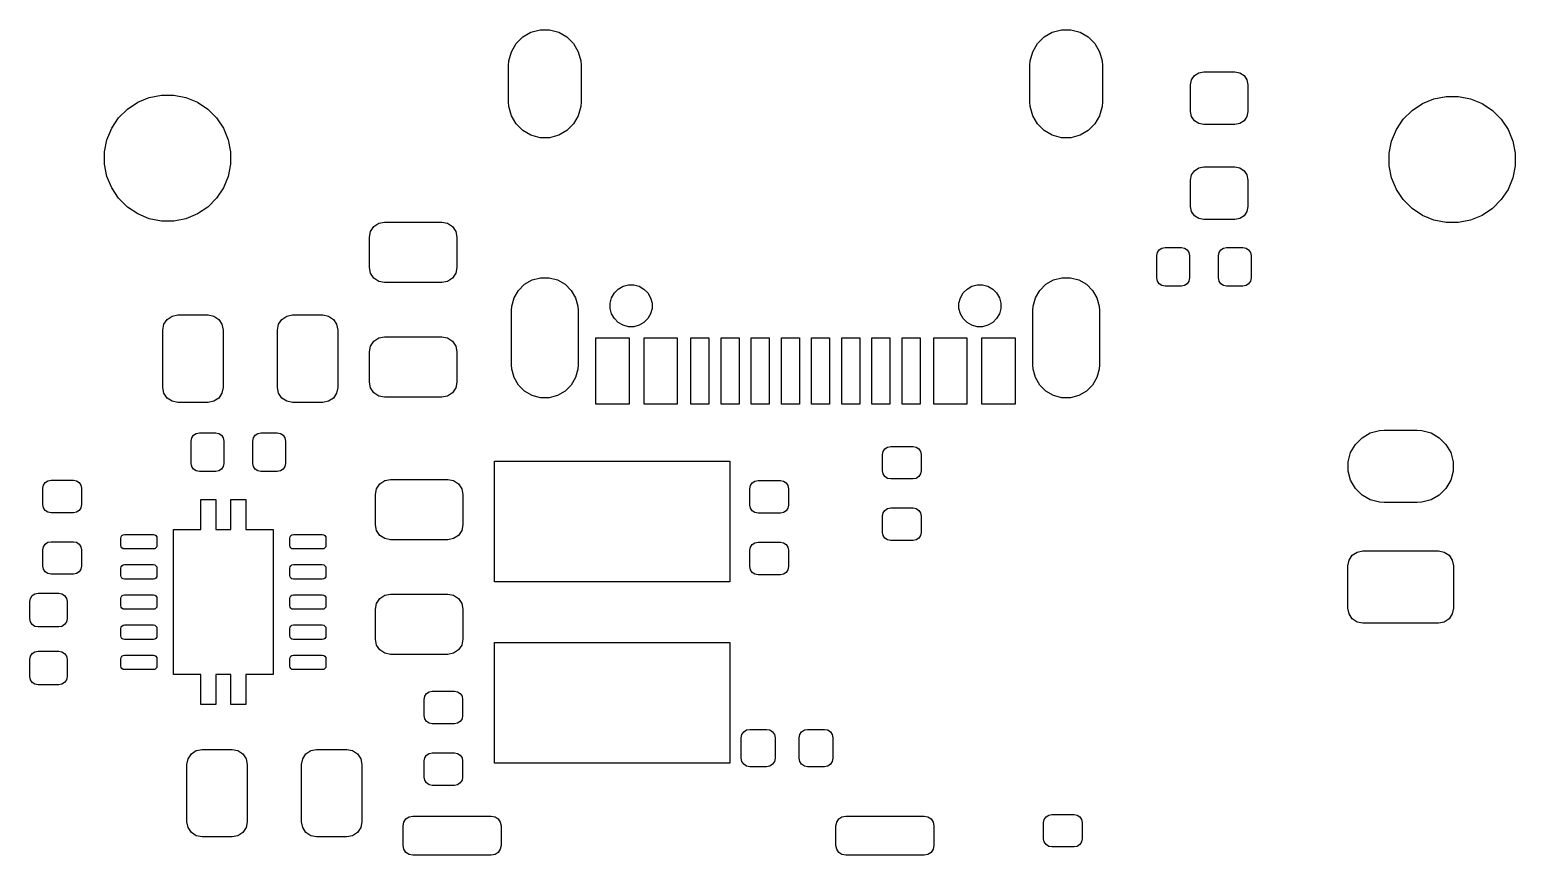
# Model space of a CAD drawing. Header units: inches. Extents: x 5.12 to 6.12, y -4.12 to -1.79.
# Drawn here: x 5.124 to 6.093, y -2.324 to -1.785 of the extents above; entities that cross this region are included whole.
import ezdxf

# ---------------------------------------------------------------- set-up
doc = ezdxf.new("R2010")
doc.units = ezdxf.units.IN
doc.header["$MEASUREMENT"] = 0
doc.layers.add('F.Mask', color=201, linetype='CONTINUOUS', true_color=0xd864ff)

msp = doc.modelspace()

# ---------------------------------------------------------------- linework, layer by layer
at = {"layer": 'F.Mask', "linetype": 'CONTINUOUS'}
for p, q in [((5.44118, -1.79438), (5.44554, -1.79002)), ((5.44554, -1.79002), (5.45088, -1.78694)), ((5.45088, -1.78694), (5.45684, -1.78534)), ((5.45684, -1.78534), (5.463, -1.78534)), ((5.463, -1.78534), (5.46896, -1.78694)), ((5.46896, -1.78694), (5.4743, -1.79002)), ((5.4743, -1.79002), (5.47866, -1.79438)), ((5.78134, -1.79438), (5.7857, -1.79002)), ((5.7857, -1.79002), (5.79104, -1.78694)), ((5.79104, -1.78694), (5.797, -1.78534)), ((5.797, -1.78534), (5.80316, -1.78534)), ((5.80316, -1.78534), (5.80912, -1.78694)), ((5.80912, -1.78694), (5.81446, -1.79002)), ((5.81446, -1.79002), (5.81882, -1.79438)), ((5.4365, -1.80568), (5.4381, -1.79972)), ((5.4381, -1.79972), (5.44118, -1.79438)), ((5.47866, -1.79438), (5.48175, -1.79972)), ((5.48175, -1.79972), (5.48334, -1.80568)), ((5.77666, -1.80568), (5.77825, -1.79972)), ((5.77825, -1.79972), (5.78134, -1.79438)), ((5.81882, -1.79438), (5.8219, -1.79972)), ((5.8219, -1.79972), (5.8235, -1.80568)), ((5.4363, -1.80876), (5.4365, -1.80568)), ((5.4363, -1.83238), (5.4363, -1.80876)), ((5.48334, -1.80568), (5.48354, -1.80876)), ((5.48354, -1.80876), (5.48354, -1.83238)), ((5.77646, -1.80876), (5.77666, -1.80568)), ((5.77646, -1.83238), (5.77646, -1.80876)), ((5.8235, -1.80568), (5.8237, -1.80876)), ((5.8237, -1.80876), (5.8237, -1.83238)), ((5.8813, -1.82139), (5.88195, -1.81809)), ((5.8813, -1.83861), (5.8813, -1.82139)), ((5.88195, -1.81809), (5.88382, -1.8153)), ((5.88382, -1.8153), (5.88662, -1.81343)), ((5.88662, -1.81343), (5.88991, -1.81278)), ((5.88991, -1.81278), (5.91009, -1.81278)), ((5.91009, -1.81278), (5.91338, -1.81343)), ((5.91338, -1.81343), (5.91618, -1.8153)), ((5.91618, -1.8153), (5.91805, -1.81809)), ((5.91805, -1.81809), (5.9187, -1.82139)), ((5.9187, -1.82139), (5.9187, -1.83861)), ((5.19426, -1.83265), (5.20175, -1.82955)), ((5.20175, -1.82955), (5.2097, -1.82797)), ((5.2097, -1.82797), (5.2178, -1.82797)), ((5.2178, -1.82797), (5.22575, -1.82955)), ((5.22575, -1.82955), (5.23324, -1.83265)), ((6.03251, -1.83354), (6.04, -1.83044)), ((6.04, -1.83044), (6.04795, -1.82886)), ((6.04795, -1.82886), (6.05605, -1.82886)), ((6.05605, -1.82886), (6.064, -1.83044)), ((6.064, -1.83044), (6.07149, -1.83354)), ((5.1818, -1.84288), (5.18753, -1.83715)), ((5.18753, -1.83715), (5.19426, -1.83265)), ((5.23324, -1.83265), (5.23998, -1.83715)), ((5.23998, -1.83715), (5.24571, -1.84288)), ((5.4365, -1.83547), (5.4363, -1.83238)), ((5.4381, -1.84142), (5.4365, -1.83547)), ((5.44118, -1.84676), (5.4381, -1.84142)), ((5.48175, -1.84142), (5.47866, -1.84676)), ((5.48334, -1.83547), (5.48175, -1.84142)), ((5.48354, -1.83238), (5.48334, -1.83547)), ((5.77666, -1.83547), (5.77646, -1.83238)), ((5.77825, -1.84142), (5.77666, -1.83547)), ((5.78134, -1.84676), (5.77825, -1.84142)), ((5.8219, -1.84142), (5.81882, -1.84676)), ((5.8235, -1.83547), (5.8219, -1.84142)), ((5.8237, -1.83238), (5.8235, -1.83547)), ((5.88195, -1.84191), (5.8813, -1.83861)), ((5.9187, -1.83861), (5.91805, -1.84191)), ((6.02004, -1.84378), (6.02578, -1.83804)), ((6.02578, -1.83804), (6.03251, -1.83354)), ((6.07149, -1.83354), (6.07822, -1.83804)), ((6.07822, -1.83804), (6.08396, -1.84378)), ((5.17419, -1.85711), (5.17729, -1.84962)), ((5.17729, -1.84962), (5.1818, -1.84288)), ((5.24571, -1.84288), (5.25021, -1.84962)), ((5.25021, -1.84962), (5.25331, -1.85711)), ((5.44554, -1.85112), (5.44118, -1.84676)), ((5.45088, -1.85421), (5.44554, -1.85112)), ((5.4743, -1.85112), (5.46896, -1.85421)), ((5.47866, -1.84676), (5.4743, -1.85112)), ((5.7857, -1.85112), (5.78134, -1.84676)), ((5.79104, -1.85421), (5.7857, -1.85112)), ((5.81446, -1.85112), (5.80912, -1.85421)), ((5.81882, -1.84676), (5.81446, -1.85112)), ((5.88382, -1.8447), (5.88195, -1.84191)), ((5.88662, -1.84657), (5.88382, -1.8447)), ((5.88991, -1.84722), (5.88662, -1.84657)), ((5.91009, -1.84722), (5.88991, -1.84722)), ((5.91338, -1.84657), (5.91009, -1.84722)), ((5.91618, -1.8447), (5.91338, -1.84657)), ((5.91805, -1.84191), (5.91618, -1.8447)), ((6.01244, -1.858), (6.01554, -1.85051)), ((6.01554, -1.85051), (6.02004, -1.84378)), ((6.08396, -1.84378), (6.08846, -1.85051)), ((6.08846, -1.85051), (6.09156, -1.858)), ((5.17261, -1.86505), (5.17419, -1.85711)), ((5.25331, -1.85711), (5.25489, -1.86505)), ((5.45684, -1.8558), (5.45088, -1.85421)), ((5.463, -1.8558), (5.45684, -1.8558)), ((5.46896, -1.85421), (5.463, -1.8558)), ((5.797, -1.8558), (5.79104, -1.85421)), ((5.80316, -1.8558), (5.797, -1.8558)), ((5.80912, -1.85421), (5.80316, -1.8558)), ((6.01086, -1.86595), (6.01244, -1.858)), ((6.09156, -1.858), (6.09314, -1.86595)), ((5.17261, -1.87316), (5.17261, -1.86505)), ((5.25489, -1.86505), (5.25489, -1.87316)), ((6.01086, -1.87405), (6.01086, -1.86595)), ((6.09314, -1.86595), (6.09314, -1.87405)), ((5.17419, -1.88111), (5.17261, -1.87316)), ((5.25489, -1.87316), (5.25331, -1.88111)), ((5.8813, -1.8834), (5.88195, -1.8801)), ((5.88195, -1.8801), (5.88382, -1.87731)), ((5.88382, -1.87731), (5.88662, -1.87544)), ((5.88662, -1.87544), (5.88991, -1.87478)), ((5.88991, -1.87478), (5.91009, -1.87478)), ((5.91009, -1.87478), (5.91338, -1.87544)), ((5.91338, -1.87544), (5.91618, -1.87731)), ((5.91618, -1.87731), (5.91805, -1.8801)), ((5.91805, -1.8801), (5.9187, -1.8834)), ((6.01244, -1.882), (6.01086, -1.87405)), ((6.09314, -1.87405), (6.09156, -1.882)), ((5.17729, -1.88859), (5.17419, -1.88111)), ((5.1818, -1.89533), (5.17729, -1.88859)), ((5.25021, -1.88859), (5.24571, -1.89533)), ((5.25331, -1.88111), (5.25021, -1.88859)), ((5.8813, -1.90062), (5.8813, -1.8834)), ((5.9187, -1.8834), (5.9187, -1.90062)), ((6.01554, -1.88949), (6.01244, -1.882)), ((6.02004, -1.89622), (6.01554, -1.88949)), ((6.08846, -1.88949), (6.08396, -1.89622)), ((6.09156, -1.882), (6.08846, -1.88949)), ((5.18753, -1.90106), (5.1818, -1.89533)), ((5.24571, -1.89533), (5.23998, -1.90106)), ((6.02578, -1.90196), (6.02004, -1.89622)), ((6.08396, -1.89622), (6.07822, -1.90196)), ((5.19426, -1.90556), (5.18753, -1.90106)), ((5.20175, -1.90866), (5.19426, -1.90556)), ((5.2097, -1.91024), (5.20175, -1.90866)), ((5.22575, -1.90866), (5.2178, -1.91024)), ((5.23324, -1.90556), (5.22575, -1.90866)), ((5.23998, -1.90106), (5.23324, -1.90556)), ((5.88195, -1.90392), (5.8813, -1.90062)), ((5.88382, -1.90671), (5.88195, -1.90392)), ((5.88662, -1.90858), (5.88382, -1.90671)), ((5.88991, -1.90923), (5.88662, -1.90858)), ((5.91009, -1.90923), (5.88991, -1.90923)), ((5.91338, -1.90858), (5.91009, -1.90923)), ((5.91618, -1.90671), (5.91338, -1.90858)), ((5.91805, -1.90392), (5.91618, -1.90671)), ((5.9187, -1.90062), (5.91805, -1.90392)), ((6.03251, -1.90646), (6.02578, -1.90196)), ((6.04, -1.90956), (6.03251, -1.90646)), ((6.04795, -1.91114), (6.04, -1.90956)), ((6.064, -1.90956), (6.05605, -1.91114)), ((6.07149, -1.90646), (6.064, -1.90956)), ((6.07822, -1.90196), (6.07149, -1.90646)), ((5.2178, -1.91024), (5.2097, -1.91024)), ((5.34546, -1.92076), (5.34621, -1.91699)), ((5.34621, -1.91699), (5.34834, -1.9138)), ((5.34834, -1.9138), (5.35153, -1.91166)), ((5.35153, -1.91166), (5.3553, -1.91091)), ((5.3553, -1.91091), (5.3927, -1.91091)), ((5.3927, -1.91091), (5.39647, -1.91166)), ((5.39647, -1.91166), (5.39966, -1.9138)), ((5.39966, -1.9138), (5.40179, -1.91699)), ((5.40179, -1.91699), (5.40254, -1.92076)), ((6.05605, -1.91114), (6.04795, -1.91114)), ((5.34546, -1.94044), (5.34546, -1.92076)), ((5.40254, -1.92076), (5.40254, -1.94044)), ((5.8597, -1.93068), (5.86085, -1.92896)), ((5.86085, -1.92896), (5.86257, -1.92781)), ((5.86257, -1.92781), (5.86461, -1.9274)), ((5.86461, -1.9274), (5.87524, -1.9274)), ((5.87524, -1.9274), (5.87727, -1.92781)), ((5.87727, -1.92781), (5.87899, -1.92896)), ((5.87899, -1.92896), (5.88015, -1.93068)), ((5.89985, -1.93068), (5.90101, -1.92896)), ((5.90101, -1.92896), (5.90273, -1.92781)), ((5.90273, -1.92781), (5.90476, -1.9274)), ((5.90476, -1.9274), (5.91539, -1.9274)), ((5.91539, -1.9274), (5.91743, -1.92781)), ((5.91743, -1.92781), (5.91915, -1.92896)), ((5.91915, -1.92896), (5.9203, -1.93068)), ((5.85929, -1.93272), (5.8597, -1.93068)), ((5.85929, -1.94728), (5.85929, -1.93272)), ((5.88015, -1.93068), (5.88055, -1.93272)), ((5.88055, -1.93272), (5.88055, -1.94728)), ((5.89945, -1.93272), (5.89985, -1.93068)), ((5.89945, -1.94728), (5.89945, -1.93272)), ((5.9203, -1.93068), (5.92071, -1.93272)), ((5.92071, -1.93272), (5.92071, -1.94728)), ((5.34621, -1.94421), (5.34546, -1.94044)), ((5.34834, -1.9474), (5.34621, -1.94421)), ((5.35153, -1.94953), (5.34834, -1.9474)), ((5.39966, -1.9474), (5.39647, -1.94953)), ((5.40179, -1.94421), (5.39966, -1.9474)), ((5.40254, -1.94044), (5.40179, -1.94421)), ((5.45163, -1.9486), (5.45709, -1.94713)), ((5.45709, -1.94713), (5.46275, -1.94713)), ((5.46275, -1.94713), (5.46821, -1.9486)), ((5.79179, -1.9486), (5.79725, -1.94713)), ((5.79725, -1.94713), (5.80291, -1.94713)), ((5.80291, -1.94713), (5.80837, -1.9486)), ((5.8597, -1.94932), (5.85929, -1.94728)), ((5.88055, -1.94728), (5.88015, -1.94932)), ((5.89985, -1.94932), (5.89945, -1.94728)), ((5.92071, -1.94728), (5.9203, -1.94932)), ((5.3553, -1.95028), (5.35153, -1.94953)), ((5.3927, -1.95028), (5.3553, -1.95028)), ((5.39647, -1.94953), (5.3927, -1.95028)), ((5.43992, -1.96032), (5.44274, -1.95542)), ((5.44274, -1.95542), (5.44674, -1.95142)), ((5.44674, -1.95142), (5.45163, -1.9486)), ((5.46821, -1.9486), (5.4731, -1.95142)), ((5.4731, -1.95142), (5.4771, -1.95542)), ((5.4771, -1.95542), (5.47993, -1.96032)), ((5.50349, -1.96018), (5.50529, -1.95706)), ((5.50529, -1.95706), (5.50783, -1.95452)), ((5.50783, -1.95452), (5.51095, -1.95272)), ((5.51095, -1.95272), (5.51442, -1.95179)), ((5.51442, -1.95179), (5.51802, -1.95179)), ((5.51802, -1.95179), (5.52149, -1.95272)), ((5.52149, -1.95272), (5.52461, -1.95452)), ((5.52461, -1.95452), (5.52715, -1.95706)), ((5.52715, -1.95706), (5.52895, -1.96018)), ((5.73105, -1.96018), (5.73285, -1.95706)), ((5.73285, -1.95706), (5.73539, -1.95452)), ((5.73539, -1.95452), (5.73851, -1.95272)), ((5.73851, -1.95272), (5.74198, -1.95179)), ((5.74198, -1.95179), (5.74558, -1.95179)), ((5.74558, -1.95179), (5.74905, -1.95272)), ((5.74905, -1.95272), (5.75217, -1.95452)), ((5.75217, -1.95452), (5.75471, -1.95706)), ((5.75471, -1.95706), (5.75651, -1.96018)), ((5.78007, -1.96032), (5.7829, -1.95542)), ((5.7829, -1.95542), (5.7869, -1.95142)), ((5.7869, -1.95142), (5.79179, -1.9486)), ((5.80837, -1.9486), (5.81326, -1.95142)), ((5.81326, -1.95142), (5.81726, -1.95542)), ((5.81726, -1.95542), (5.82008, -1.96032)), ((5.86085, -1.95104), (5.8597, -1.94932)), ((5.86257, -1.95219), (5.86085, -1.95104)), ((5.86461, -1.9526), (5.86257, -1.95219)), ((5.87524, -1.9526), (5.86461, -1.9526)), ((5.87727, -1.95219), (5.87524, -1.9526)), ((5.87899, -1.95104), (5.87727, -1.95219)), ((5.88015, -1.94932), (5.87899, -1.95104)), ((5.90101, -1.95104), (5.89985, -1.94932)), ((5.90273, -1.95219), (5.90101, -1.95104)), ((5.90476, -1.9526), (5.90273, -1.95219)), ((5.91539, -1.9526), (5.90476, -1.9526)), ((5.91743, -1.95219), (5.91539, -1.9526)), ((5.91915, -1.95104), (5.91743, -1.95219)), ((5.9203, -1.94932), (5.91915, -1.95104)), ((5.43827, -1.9686), (5.43845, -1.96578)), ((5.43845, -1.96578), (5.43992, -1.96032)), ((5.47993, -1.96032), (5.48139, -1.96578)), ((5.48139, -1.96578), (5.48157, -1.9686)), ((5.50256, -1.96365), (5.50349, -1.96018)), ((5.50256, -1.96725), (5.50256, -1.96365)), ((5.50349, -1.97073), (5.50256, -1.96725)), ((5.52895, -1.96018), (5.52988, -1.96365)), ((5.52988, -1.96725), (5.52895, -1.97073)), ((5.52988, -1.96365), (5.52988, -1.96725)), ((5.73012, -1.96365), (5.73105, -1.96018)), ((5.73012, -1.96725), (5.73012, -1.96365)), ((5.73105, -1.97073), (5.73012, -1.96725)), ((5.75651, -1.96018), (5.75744, -1.96365)), ((5.75744, -1.96725), (5.75651, -1.97073)), ((5.75744, -1.96365), (5.75744, -1.96725)), ((5.77843, -1.9686), (5.77861, -1.96578)), ((5.77861, -1.96578), (5.78007, -1.96032)), ((5.82008, -1.96032), (5.82155, -1.96578)), ((5.82155, -1.96578), (5.82173, -1.9686)), ((5.21138, -1.97753), (5.21351, -1.97434)), ((5.21351, -1.97434), (5.21671, -1.97221)), ((5.21671, -1.97221), (5.22047, -1.97146)), ((5.22047, -1.97146), (5.24016, -1.97146)), ((5.24016, -1.97146), (5.24392, -1.97221)), ((5.24392, -1.97221), (5.24712, -1.97434)), ((5.24712, -1.97434), (5.24925, -1.97753)), ((5.28618, -1.97753), (5.28832, -1.97434)), ((5.28832, -1.97434), (5.29151, -1.97221)), ((5.29151, -1.97221), (5.29528, -1.97146)), ((5.29528, -1.97146), (5.31496, -1.97146)), ((5.31496, -1.97146), (5.31873, -1.97221)), ((5.31873, -1.97221), (5.32192, -1.97434)), ((5.32192, -1.97434), (5.32405, -1.97753)), ((5.43827, -2.00404), (5.43827, -1.9686)), ((5.48157, -1.9686), (5.48157, -2.00404)), ((5.50529, -1.97384), (5.50349, -1.97073)), ((5.50783, -1.97638), (5.50529, -1.97384)), ((5.51095, -1.97818), (5.50783, -1.97638)), ((5.52461, -1.97638), (5.52149, -1.97818)), ((5.52715, -1.97384), (5.52461, -1.97638)), ((5.52895, -1.97073), (5.52715, -1.97384)), ((5.73285, -1.97384), (5.73105, -1.97073)), ((5.73539, -1.97638), (5.73285, -1.97384)), ((5.73851, -1.97818), (5.73539, -1.97638)), ((5.75217, -1.97638), (5.74905, -1.97818)), ((5.75471, -1.97384), (5.75217, -1.97638)), ((5.75651, -1.97073), (5.75471, -1.97384)), ((5.77843, -2.00404), (5.77843, -1.9686)), ((5.82173, -1.9686), (5.82173, -2.00404)), ((5.21063, -1.9813), (5.21138, -1.97753)), ((5.21063, -2.0187), (5.21063, -1.9813)), ((5.24925, -1.97753), (5.25, -1.9813)), ((5.25, -1.9813), (5.25, -2.0187)), ((5.28543, -1.9813), (5.28618, -1.97753)), ((5.28543, -2.0187), (5.28543, -1.9813)), ((5.32405, -1.97753), (5.3248, -1.9813)), ((5.3248, -1.9813), (5.3248, -2.0187)), ((5.34834, -1.9886), (5.35153, -1.98647)), ((5.35153, -1.98647), (5.3553, -1.98572)), ((5.3553, -1.98572), (5.3927, -1.98572)), ((5.3927, -1.98572), (5.39647, -1.98647)), ((5.39647, -1.98647), (5.39966, -1.9886)), ((5.49319, -2.02963), (5.49319, -1.98632)), ((5.49319, -1.98632), (5.51484, -1.98632)), ((5.51442, -1.97911), (5.51095, -1.97818)), ((5.51802, -1.97911), (5.51442, -1.97911)), ((5.51484, -1.98632), (5.51484, -2.02963)), ((5.52149, -1.97818), (5.51802, -1.97911)), ((5.52469, -2.02963), (5.52469, -1.98632)), ((5.52469, -1.98632), (5.54634, -1.98632)), ((5.54634, -1.98632), (5.54634, -2.02963)), ((5.5552, -2.02963), (5.5552, -1.98632)), ((5.5552, -1.98632), (5.56701, -1.98632)), ((5.56701, -1.98632), (5.56701, -2.02963)), ((5.57488, -2.02963), (5.57488, -1.98632)), ((5.57488, -1.98632), (5.58669, -1.98632)), ((5.58669, -1.98632), (5.58669, -2.02963)), ((5.59457, -2.02963), (5.59457, -1.98632)), ((5.59457, -1.98632), (5.60638, -1.98632)), ((5.60638, -1.98632), (5.60638, -2.02963)), ((5.61425, -2.02963), (5.61425, -1.98632)), ((5.61425, -1.98632), (5.62606, -1.98632)), ((5.62606, -1.98632), (5.62606, -2.02963)), ((5.63394, -2.02963), (5.63394, -1.98632)), ((5.63394, -1.98632), (5.64575, -1.98632)), ((5.64575, -1.98632), (5.64575, -2.02963)), ((5.65362, -2.02963), (5.65362, -1.98632)), ((5.65362, -1.98632), (5.66543, -1.98632)), ((5.66543, -1.98632), (5.66543, -2.02963)), ((5.67331, -2.02963), (5.67331, -1.98632)), ((5.67331, -1.98632), (5.68512, -1.98632)), ((5.68512, -1.98632), (5.68512, -2.02963)), ((5.69299, -2.02963), (5.69299, -1.98632)), ((5.69299, -1.98632), (5.7048, -1.98632)), ((5.7048, -1.98632), (5.7048, -2.02963)), ((5.71366, -2.02963), (5.71366, -1.98632)), ((5.71366, -1.98632), (5.73531, -1.98632)), ((5.73531, -1.98632), (5.73531, -2.02963)), ((5.74198, -1.97911), (5.73851, -1.97818)), ((5.74558, -1.97911), (5.74198, -1.97911)), ((5.74516, -2.02963), (5.74516, -1.98632)), ((5.74516, -1.98632), (5.76681, -1.98632)), ((5.74905, -1.97818), (5.74558, -1.97911)), ((5.76681, -1.98632), (5.76681, -2.02963)), ((5.34546, -1.99556), (5.34621, -1.99179)), ((5.34546, -2.01524), (5.34546, -1.99556)), ((5.34621, -1.99179), (5.34834, -1.9886)), ((5.39966, -1.9886), (5.40179, -1.99179)), ((5.40179, -1.99179), (5.40254, -1.99556)), ((5.40254, -1.99556), (5.40254, -2.01524)), ((5.43845, -2.00686), (5.43827, -2.00404)), ((5.48157, -2.00404), (5.48139, -2.00686)), ((5.77861, -2.00686), (5.77843, -2.00404)), ((5.82173, -2.00404), (5.82155, -2.00686)), ((5.34621, -2.01901), (5.34546, -2.01524)), ((5.40254, -2.01524), (5.40179, -2.01901)), ((5.43992, -2.01232), (5.43845, -2.00686)), ((5.44274, -2.01722), (5.43992, -2.01232)), ((5.47993, -2.01232), (5.4771, -2.01722)), ((5.48139, -2.00686), (5.47993, -2.01232)), ((5.78007, -2.01232), (5.77861, -2.00686)), ((5.7829, -2.01722), (5.78007, -2.01232)), ((5.82008, -2.01232), (5.81726, -2.01722)), ((5.82155, -2.00686), (5.82008, -2.01232)), ((5.21138, -2.02247), (5.21063, -2.0187)), ((5.21351, -2.02566), (5.21138, -2.02247)), ((5.21671, -2.02779), (5.21351, -2.02566)), ((5.24712, -2.02566), (5.24392, -2.02779)), ((5.24925, -2.02247), (5.24712, -2.02566)), ((5.25, -2.0187), (5.24925, -2.02247)), ((5.28618, -2.02247), (5.28543, -2.0187)), ((5.28832, -2.02566), (5.28618, -2.02247)), ((5.29151, -2.02779), (5.28832, -2.02566)), ((5.32192, -2.02566), (5.31873, -2.02779)), ((5.32405, -2.02247), (5.32192, -2.02566)), ((5.3248, -2.0187), (5.32405, -2.02247)), ((5.34834, -2.0222), (5.34621, -2.01901)), ((5.35153, -2.02434), (5.34834, -2.0222)), ((5.3553, -2.02509), (5.35153, -2.02434)), ((5.3927, -2.02509), (5.3553, -2.02509)), ((5.39647, -2.02434), (5.3927, -2.02509)), ((5.39966, -2.0222), (5.39647, -2.02434)), ((5.40179, -2.01901), (5.39966, -2.0222)), ((5.44674, -2.02121), (5.44274, -2.01722)), ((5.45163, -2.02404), (5.44674, -2.02121)), ((5.45709, -2.0255), (5.45163, -2.02404)), ((5.46275, -2.0255), (5.45709, -2.0255)), ((5.46821, -2.02404), (5.46275, -2.0255)), ((5.4731, -2.02121), (5.46821, -2.02404)), ((5.4771, -2.01722), (5.4731, -2.02121)), ((5.7869, -2.02121), (5.7829, -2.01722)), ((5.79179, -2.02404), (5.7869, -2.02121)), ((5.79725, -2.0255), (5.79179, -2.02404)), ((5.80291, -2.0255), (5.79725, -2.0255)), ((5.80837, -2.02404), (5.80291, -2.0255)), ((5.81326, -2.02121), (5.80837, -2.02404)), ((5.81726, -2.01722), (5.81326, -2.02121)), ((5.22047, -2.02854), (5.21671, -2.02779)), ((5.24016, -2.02854), (5.22047, -2.02854)), ((5.24392, -2.02779), (5.24016, -2.02854)), ((5.29528, -2.02854), (5.29151, -2.02779)), ((5.31496, -2.02854), (5.29528, -2.02854)), ((5.31873, -2.02779), (5.31496, -2.02854)), ((5.51484, -2.02963), (5.49319, -2.02963)), ((5.54634, -2.02963), (5.52469, -2.02963)), ((5.56701, -2.02963), (5.5552, -2.02963)), ((5.58669, -2.02963), (5.57488, -2.02963)), ((5.60638, -2.02963), (5.59457, -2.02963)), ((5.62606, -2.02963), (5.61425, -2.02963)), ((5.64575, -2.02963), (5.63394, -2.02963)), ((5.66543, -2.02963), (5.65362, -2.02963)), ((5.68512, -2.02963), (5.67331, -2.02963)), ((5.7048, -2.02963), (5.69299, -2.02963)), ((5.73531, -2.02963), (5.71366, -2.02963)), ((5.76681, -2.02963), (5.74516, -2.02963)), ((5.22921, -2.05372), (5.22962, -2.05168)), ((5.22921, -2.06828), (5.22921, -2.05372)), ((5.22962, -2.05168), (5.23077, -2.04996)), ((5.23077, -2.04996), (5.23249, -2.04881)), ((5.23249, -2.04881), (5.23453, -2.0484)), ((5.23453, -2.0484), (5.24516, -2.0484)), ((5.24516, -2.0484), (5.24719, -2.04881)), ((5.24719, -2.04881), (5.24892, -2.04996)), ((5.24892, -2.04996), (5.25007, -2.05168)), ((5.25007, -2.05168), (5.25047, -2.05372)), ((5.25047, -2.05372), (5.25047, -2.06828)), ((5.26937, -2.05372), (5.26977, -2.05168)), ((5.26937, -2.06828), (5.26937, -2.05372)), ((5.26977, -2.05168), (5.27093, -2.04996)), ((5.27093, -2.04996), (5.27265, -2.04881)), ((5.27265, -2.04881), (5.27469, -2.0484)), ((5.27469, -2.0484), (5.28531, -2.0484)), ((5.28531, -2.0484), (5.28735, -2.04881)), ((5.28735, -2.04881), (5.28907, -2.04996)), ((5.28907, -2.04996), (5.29023, -2.05168)), ((5.29023, -2.05168), (5.29063, -2.05372)), ((5.29063, -2.05372), (5.29063, -2.06828)), ((5.98878, -2.05588), (5.99314, -2.05152)), ((5.99314, -2.05152), (5.99848, -2.04844)), ((5.99848, -2.04844), (6.00444, -2.04684)), ((6.00444, -2.04684), (6.00752, -2.04664)), ((6.00752, -2.04664), (6.02917, -2.04664)), ((6.02917, -2.04664), (6.03226, -2.04684)), ((6.03226, -2.04684), (6.03821, -2.04844)), ((6.03821, -2.04844), (6.04355, -2.05152)), ((6.04355, -2.05152), (6.04791, -2.05588)), ((5.68031, -2.06253), (5.68072, -2.06049)), ((5.68031, -2.07316), (5.68031, -2.06253)), ((5.68072, -2.06049), (5.68187, -2.05877)), ((5.68187, -2.05877), (5.6836, -2.05762)), ((5.6836, -2.05762), (5.68563, -2.05721)), ((5.68563, -2.05721), (5.7002, -2.05721)), ((5.7002, -2.05721), (5.70223, -2.05762)), ((5.70223, -2.05762), (5.70396, -2.05877)), ((5.70396, -2.05877), (5.70511, -2.06049)), ((5.70511, -2.06049), (5.70551, -2.06253)), ((5.70551, -2.06253), (5.70551, -2.07316)), ((5.9841, -2.06718), (5.9857, -2.06122)), ((5.9857, -2.06122), (5.98878, -2.05588)), ((6.04791, -2.05588), (6.051, -2.06122)), ((6.051, -2.06122), (6.05259, -2.06718)), ((5.22962, -2.07032), (5.22921, -2.06828)), ((5.23077, -2.07204), (5.22962, -2.07032)), ((5.23249, -2.07319), (5.23077, -2.07204)), ((5.23453, -2.0736), (5.23249, -2.07319)), ((5.24516, -2.0736), (5.23453, -2.0736)), ((5.24719, -2.07319), (5.24516, -2.0736)), ((5.24892, -2.07204), (5.24719, -2.07319)), ((5.25007, -2.07032), (5.24892, -2.07204)), ((5.25047, -2.06828), (5.25007, -2.07032)), ((5.26977, -2.07032), (5.26937, -2.06828)), ((5.27093, -2.07204), (5.26977, -2.07032)), ((5.27265, -2.07319), (5.27093, -2.07204)), ((5.27469, -2.0736), (5.27265, -2.07319)), ((5.28531, -2.0736), (5.27469, -2.0736)), ((5.28735, -2.07319), (5.28531, -2.0736)), ((5.28907, -2.07204), (5.28735, -2.07319)), ((5.29023, -2.07032), (5.28907, -2.07204)), ((5.29063, -2.06828), (5.29023, -2.07032)), ((5.42717, -2.14567), (5.42717, -2.06693)), ((5.42717, -2.06693), (5.58071, -2.06693)), ((5.58071, -2.06693), (5.58071, -2.14567)), ((5.68072, -2.07519), (5.68031, -2.07316)), ((5.70551, -2.07316), (5.70511, -2.07519)), ((5.9841, -2.07334), (5.9841, -2.06718)), ((5.9857, -2.0793), (5.9841, -2.07334)), ((6.05259, -2.07334), (6.051, -2.0793)), ((6.05259, -2.06718), (6.05259, -2.07334)), ((5.1324, -2.08453), (5.13281, -2.08249)), ((5.13281, -2.08249), (5.13396, -2.08077)), ((5.13396, -2.08077), (5.13568, -2.07962)), ((5.13568, -2.07962), (5.13772, -2.07921)), ((5.13772, -2.07921), (5.15228, -2.07921)), ((5.15228, -2.07921), (5.15432, -2.07962)), ((5.15432, -2.07962), (5.15604, -2.08077)), ((5.15604, -2.08077), (5.15719, -2.08249)), ((5.15719, -2.08249), (5.1576, -2.08453)), ((5.35016, -2.08482), (5.35229, -2.08162)), ((5.35229, -2.08162), (5.35549, -2.07949)), ((5.35549, -2.07949), (5.35925, -2.07874)), ((5.35925, -2.07874), (5.39665, -2.07874)), ((5.39665, -2.07874), (5.40042, -2.07949)), ((5.40042, -2.07949), (5.40361, -2.08162)), ((5.40361, -2.08162), (5.40575, -2.08482)), ((5.5937, -2.08484), (5.59411, -2.08281)), ((5.59411, -2.08281), (5.59526, -2.08108)), ((5.59526, -2.08108), (5.59698, -2.07993)), ((5.59698, -2.07993), (5.59902, -2.07953)), ((5.59902, -2.07953), (5.61358, -2.07953)), ((5.61358, -2.07953), (5.61562, -2.07993)), ((5.61562, -2.07993), (5.61734, -2.08108)), ((5.61734, -2.08108), (5.61849, -2.08281)), ((5.61849, -2.08281), (5.6189, -2.08484)), ((5.68187, -2.07692), (5.68072, -2.07519)), ((5.6836, -2.07807), (5.68187, -2.07692)), ((5.68563, -2.07847), (5.6836, -2.07807)), ((5.7002, -2.07847), (5.68563, -2.07847)), ((5.70223, -2.07807), (5.7002, -2.07847)), ((5.70396, -2.07692), (5.70223, -2.07807)), ((5.70511, -2.07519), (5.70396, -2.07692)), ((5.98878, -2.08464), (5.9857, -2.0793)), ((6.051, -2.0793), (6.04791, -2.08464)), ((5.1324, -2.09516), (5.1324, -2.08453)), ((5.1576, -2.08453), (5.1576, -2.09516)), ((5.23539, -2.11152), (5.23539, -2.09183)), ((5.23539, -2.09183), (5.24524, -2.09183)), ((5.24524, -2.09183), (5.24524, -2.11152)), ((5.25508, -2.11152), (5.25508, -2.09183)), ((5.25508, -2.09183), (5.26492, -2.09183)), ((5.26492, -2.09183), (5.26492, -2.11152)), ((5.34941, -2.08858), (5.35016, -2.08482)), ((5.34941, -2.10827), (5.34941, -2.08858)), ((5.40575, -2.08482), (5.4065, -2.08858)), ((5.4065, -2.08858), (5.4065, -2.10827)), ((5.5937, -2.09547), (5.5937, -2.08484)), ((5.6189, -2.08484), (5.6189, -2.09547)), ((5.99314, -2.089), (5.98878, -2.08464)), ((5.99848, -2.09208), (5.99314, -2.089)), ((6.00444, -2.09368), (5.99848, -2.09208)), ((6.00752, -2.09388), (6.00444, -2.09368)), ((6.03226, -2.09368), (6.02917, -2.09388)), ((6.03821, -2.09208), (6.03226, -2.09368)), ((6.04355, -2.089), (6.03821, -2.09208)), ((6.04791, -2.08464), (6.04355, -2.089)), ((5.13281, -2.09719), (5.1324, -2.09516)), ((5.13396, -2.09892), (5.13281, -2.09719)), ((5.13568, -2.10007), (5.13396, -2.09892)), ((5.13772, -2.10047), (5.13568, -2.10007)), ((5.15228, -2.10047), (5.13772, -2.10047)), ((5.15432, -2.10007), (5.15228, -2.10047)), ((5.15604, -2.09892), (5.15432, -2.10007)), ((5.15719, -2.09719), (5.15604, -2.09892)), ((5.1576, -2.09516), (5.15719, -2.09719)), ((5.59411, -2.09751), (5.5937, -2.09547)), ((5.59526, -2.09923), (5.59411, -2.09751)), ((5.59698, -2.10038), (5.59526, -2.09923)), ((5.59902, -2.10079), (5.59698, -2.10038)), ((5.61358, -2.10079), (5.59902, -2.10079)), ((5.61562, -2.10038), (5.61358, -2.10079)), ((5.61734, -2.09923), (5.61562, -2.10038)), ((5.61849, -2.09751), (5.61734, -2.09923)), ((5.6189, -2.09547), (5.61849, -2.09751)), ((5.68031, -2.10269), (5.68072, -2.10065)), ((5.68031, -2.11331), (5.68031, -2.10269)), ((5.68072, -2.10065), (5.68187, -2.09893)), ((5.68187, -2.09893), (5.6836, -2.09777)), ((5.6836, -2.09777), (5.68563, -2.09737)), ((5.68563, -2.09737), (5.7002, -2.09737)), ((5.7002, -2.09737), (5.70223, -2.09777)), ((5.70223, -2.09777), (5.70396, -2.09893)), ((5.70396, -2.09893), (5.70511, -2.10065)), ((5.70511, -2.10065), (5.70551, -2.10269)), ((5.70551, -2.10269), (5.70551, -2.11331)), ((6.02917, -2.09388), (6.00752, -2.09388)), ((5.21768, -2.20601), (5.21768, -2.11152)), ((5.21768, -2.11152), (5.23539, -2.11152)), ((5.24524, -2.11152), (5.25508, -2.11152)), ((5.26492, -2.11152), (5.28264, -2.11152)), ((5.28264, -2.11152), (5.28264, -2.20601)), ((5.35016, -2.11203), (5.34941, -2.10827)), ((5.35229, -2.11523), (5.35016, -2.11203)), ((5.40575, -2.11203), (5.40361, -2.11523)), ((5.4065, -2.10827), (5.40575, -2.11203)), ((5.1324, -2.12469), (5.13281, -2.12265)), ((5.13281, -2.12265), (5.13396, -2.12093)), ((5.13396, -2.12093), (5.13568, -2.11977)), ((5.13568, -2.11977), (5.13772, -2.11937)), ((5.13772, -2.11937), (5.15228, -2.11937)), ((5.15228, -2.11937), (5.15432, -2.11977)), ((5.15432, -2.11977), (5.15604, -2.12093)), ((5.15604, -2.12093), (5.15719, -2.12265)), ((5.15719, -2.12265), (5.1576, -2.12469)), ((5.18323, -2.11703), (5.18341, -2.11613)), ((5.18323, -2.12176), (5.18323, -2.11703)), ((5.18341, -2.12266), (5.18323, -2.12176)), ((5.18341, -2.11613), (5.18392, -2.11536)), ((5.18392, -2.12343), (5.18341, -2.12266)), ((5.18392, -2.11536), (5.18469, -2.11485)), ((5.18469, -2.11485), (5.18559, -2.11467)), ((5.18559, -2.11467), (5.20449, -2.11467)), ((5.20449, -2.11467), (5.20539, -2.11485)), ((5.20539, -2.11485), (5.20616, -2.11536)), ((5.20616, -2.11536), (5.20667, -2.11613)), ((5.20667, -2.12266), (5.20616, -2.12343)), ((5.20667, -2.11613), (5.20685, -2.11703)), ((5.20685, -2.12176), (5.20667, -2.12266)), ((5.20685, -2.11703), (5.20685, -2.12176)), ((5.29346, -2.11703), (5.29364, -2.11613)), ((5.29346, -2.12176), (5.29346, -2.11703)), ((5.29364, -2.12266), (5.29346, -2.12176)), ((5.29364, -2.11613), (5.29416, -2.11536)), ((5.29416, -2.12343), (5.29364, -2.12266)), ((5.29416, -2.11536), (5.29492, -2.11485)), ((5.29492, -2.11485), (5.29583, -2.11467)), ((5.29583, -2.11467), (5.31472, -2.11467)), ((5.31472, -2.11467), (5.31563, -2.11485)), ((5.31563, -2.11485), (5.31639, -2.11536)), ((5.31639, -2.11536), (5.31691, -2.11613)), ((5.31691, -2.12266), (5.31639, -2.12343)), ((5.31691, -2.11613), (5.31709, -2.11703)), ((5.31709, -2.12176), (5.31691, -2.12266)), ((5.31709, -2.11703), (5.31709, -2.12176)), ((5.35549, -2.11736), (5.35229, -2.11523)), ((5.35925, -2.11811), (5.35549, -2.11736)), ((5.39665, -2.11811), (5.35925, -2.11811)), ((5.40042, -2.11736), (5.39665, -2.11811)), ((5.40361, -2.11523), (5.40042, -2.11736)), ((5.59411, -2.12297), (5.59526, -2.12124)), ((5.59526, -2.12124), (5.59698, -2.12009)), ((5.59698, -2.12009), (5.59902, -2.11969)), ((5.59902, -2.11969), (5.61358, -2.11969)), ((5.61358, -2.11969), (5.61562, -2.12009)), ((5.61562, -2.12009), (5.61734, -2.12124)), ((5.61734, -2.12124), (5.61849, -2.12297)), ((5.68072, -2.11535), (5.68031, -2.11331)), ((5.68187, -2.11707), (5.68072, -2.11535)), ((5.6836, -2.11823), (5.68187, -2.11707)), ((5.68563, -2.11863), (5.6836, -2.11823)), ((5.7002, -2.11863), (5.68563, -2.11863)), ((5.70223, -2.11823), (5.7002, -2.11863)), ((5.70396, -2.11707), (5.70223, -2.11823)), ((5.70511, -2.11535), (5.70396, -2.11707)), ((5.70551, -2.11331), (5.70511, -2.11535)), ((5.1324, -2.13531), (5.1324, -2.12469)), ((5.1576, -2.12469), (5.1576, -2.13531)), ((5.18469, -2.12394), (5.18392, -2.12343)), ((5.18559, -2.12412), (5.18469, -2.12394)), ((5.20449, -2.12412), (5.18559, -2.12412)), ((5.20539, -2.12394), (5.20449, -2.12412)), ((5.20616, -2.12343), (5.20539, -2.12394)), ((5.29492, -2.12394), (5.29416, -2.12343)), ((5.29583, -2.12412), (5.29492, -2.12394)), ((5.31472, -2.12412), (5.29583, -2.12412)), ((5.31563, -2.12394), (5.31472, -2.12412)), ((5.31639, -2.12343), (5.31563, -2.12394)), ((5.5937, -2.125), (5.59411, -2.12297)), ((5.5937, -2.13563), (5.5937, -2.125)), ((5.61849, -2.12297), (5.6189, -2.125)), ((5.6189, -2.125), (5.6189, -2.13563)), ((5.9839, -2.13522), (5.98465, -2.13145)), ((5.98465, -2.13145), (5.98678, -2.12826)), ((5.98678, -2.12826), (5.98997, -2.12613)), ((5.98997, -2.12613), (5.99374, -2.12538)), ((5.99374, -2.12538), (6.04295, -2.12538)), ((6.04295, -2.12538), (6.04672, -2.12613)), ((6.04672, -2.12613), (6.04991, -2.12826)), ((6.04991, -2.12826), (6.05205, -2.13145)), ((6.05205, -2.13145), (6.0528, -2.13522)), ((5.13281, -2.13735), (5.1324, -2.13531)), ((5.13396, -2.13907), (5.13281, -2.13735)), ((5.13568, -2.14023), (5.13396, -2.13907)), ((5.13772, -2.14063), (5.13568, -2.14023)), ((5.15228, -2.14063), (5.13772, -2.14063)), ((5.15432, -2.14023), (5.15228, -2.14063)), ((5.15604, -2.13907), (5.15432, -2.14023)), ((5.15719, -2.13735), (5.15604, -2.13907)), ((5.1576, -2.13531), (5.15719, -2.13735)), ((5.18323, -2.13672), (5.18341, -2.13581)), ((5.18323, -2.14144), (5.18323, -2.13672)), ((5.18341, -2.14234), (5.18323, -2.14144)), ((5.18341, -2.13581), (5.18392, -2.13505)), ((5.18392, -2.13505), (5.18469, -2.13453)), ((5.18469, -2.13453), (5.18559, -2.13435)), ((5.18559, -2.13435), (5.20449, -2.13435)), ((5.20449, -2.13435), (5.20539, -2.13453)), ((5.20539, -2.13453), (5.20616, -2.13505)), ((5.20616, -2.13505), (5.20667, -2.13581)), ((5.20667, -2.13581), (5.20685, -2.13672)), ((5.20685, -2.14144), (5.20667, -2.14234)), ((5.20685, -2.13672), (5.20685, -2.14144)), ((5.29346, -2.13672), (5.29364, -2.13581)), ((5.29346, -2.14144), (5.29346, -2.13672)), ((5.29364, -2.14234), (5.29346, -2.14144)), ((5.29364, -2.13581), (5.29416, -2.13505)), ((5.29416, -2.13505), (5.29492, -2.13453)), ((5.29492, -2.13453), (5.29583, -2.13435)), ((5.29583, -2.13435), (5.31472, -2.13435)), ((5.31472, -2.13435), (5.31563, -2.13453)), ((5.31563, -2.13453), (5.31639, -2.13505)), ((5.31639, -2.13505), (5.31691, -2.13581)), ((5.31691, -2.13581), (5.31709, -2.13672)), ((5.31709, -2.14144), (5.31691, -2.14234)), ((5.31709, -2.13672), (5.31709, -2.14144)), ((5.59411, -2.13766), (5.5937, -2.13563)), ((5.59526, -2.13939), (5.59411, -2.13766)), ((5.59698, -2.14054), (5.59526, -2.13939)), ((5.59902, -2.14094), (5.59698, -2.14054)), ((5.61358, -2.14094), (5.59902, -2.14094)), ((5.61562, -2.14054), (5.61358, -2.14094)), ((5.61734, -2.13939), (5.61562, -2.14054)), ((5.61849, -2.13766), (5.61734, -2.13939)), ((5.6189, -2.13563), (5.61849, -2.13766)), ((5.9839, -2.16278), (5.9839, -2.13522)), ((6.0528, -2.13522), (6.0528, -2.16278)), ((5.18392, -2.14311), (5.18341, -2.14234)), ((5.18469, -2.14362), (5.18392, -2.14311)), ((5.18559, -2.1438), (5.18469, -2.14362)), ((5.20449, -2.1438), (5.18559, -2.1438)), ((5.20539, -2.14362), (5.20449, -2.1438)), ((5.20616, -2.14311), (5.20539, -2.14362)), ((5.20667, -2.14234), (5.20616, -2.14311)), ((5.29416, -2.14311), (5.29364, -2.14234)), ((5.29492, -2.14362), (5.29416, -2.14311)), ((5.29583, -2.1438), (5.29492, -2.14362)), ((5.31472, -2.1438), (5.29583, -2.1438)), ((5.31563, -2.14362), (5.31472, -2.1438)), ((5.31639, -2.14311), (5.31563, -2.14362)), ((5.31691, -2.14234), (5.31639, -2.14311)), ((5.58071, -2.14567), (5.42717, -2.14567)), ((5.1238, -2.15849), (5.12421, -2.15638)), ((5.1238, -2.16951), (5.1238, -2.15849)), ((5.12421, -2.15638), (5.12541, -2.15459)), ((5.12541, -2.15459), (5.1272, -2.1534)), ((5.1272, -2.1534), (5.12931, -2.15298)), ((5.12931, -2.15298), (5.14269, -2.15298)), ((5.14269, -2.15298), (5.1448, -2.1534)), ((5.1448, -2.1534), (5.14659, -2.15459)), ((5.14659, -2.15459), (5.14779, -2.15638)), ((5.14779, -2.15638), (5.1482, -2.15849)), ((5.1482, -2.15849), (5.1482, -2.16951)), ((5.18323, -2.1564), (5.18341, -2.1555)), ((5.18323, -2.16113), (5.18323, -2.1564)), ((5.18341, -2.16203), (5.18323, -2.16113)), ((5.18341, -2.1555), (5.18392, -2.15473)), ((5.18392, -2.15473), (5.18469, -2.15422)), ((5.18469, -2.15422), (5.18559, -2.15404)), ((5.18559, -2.15404), (5.20449, -2.15404)), ((5.20449, -2.15404), (5.20539, -2.15422)), ((5.20539, -2.15422), (5.20616, -2.15473)), ((5.20616, -2.15473), (5.20667, -2.1555)), ((5.20667, -2.1555), (5.20685, -2.1564)), ((5.20685, -2.16113), (5.20667, -2.16203)), ((5.20685, -2.1564), (5.20685, -2.16113)), ((5.29346, -2.1564), (5.29364, -2.1555)), ((5.29346, -2.16113), (5.29346, -2.1564)), ((5.29364, -2.16203), (5.29346, -2.16113)), ((5.29364, -2.1555), (5.29416, -2.15473)), ((5.29416, -2.15473), (5.29492, -2.15422)), ((5.29492, -2.15422), (5.29583, -2.15404)), ((5.29583, -2.15404), (5.31472, -2.15404)), ((5.31472, -2.15404), (5.31563, -2.15422)), ((5.31563, -2.15422), (5.31639, -2.15473)), ((5.31639, -2.15473), (5.31691, -2.1555)), ((5.31691, -2.1555), (5.31709, -2.1564)), ((5.31709, -2.16113), (5.31691, -2.16203)), ((5.31709, -2.1564), (5.31709, -2.16113)), ((5.34941, -2.16339), (5.35016, -2.15962)), ((5.35016, -2.15962), (5.35229, -2.15643)), ((5.35229, -2.15643), (5.35549, -2.15429)), ((5.35549, -2.15429), (5.35925, -2.15354)), ((5.35925, -2.15354), (5.39665, -2.15354)), ((5.39665, -2.15354), (5.40042, -2.15429)), ((5.40042, -2.15429), (5.40361, -2.15643)), ((5.40361, -2.15643), (5.40575, -2.15962)), ((5.40575, -2.15962), (5.4065, -2.16339)), ((5.12421, -2.17162), (5.1238, -2.16951)), ((5.1482, -2.16951), (5.14779, -2.17162)), ((5.18392, -2.1628), (5.18341, -2.16203)), ((5.18469, -2.16331), (5.18392, -2.1628)), ((5.18559, -2.16349), (5.18469, -2.16331)), ((5.20449, -2.16349), (5.18559, -2.16349)), ((5.20539, -2.16331), (5.20449, -2.16349)), ((5.20616, -2.1628), (5.20539, -2.16331)), ((5.20667, -2.16203), (5.20616, -2.1628)), ((5.29416, -2.1628), (5.29364, -2.16203)), ((5.29492, -2.16331), (5.29416, -2.1628)), ((5.29583, -2.16349), (5.29492, -2.16331)), ((5.31472, -2.16349), (5.29583, -2.16349)), ((5.31563, -2.16331), (5.31472, -2.16349)), ((5.31639, -2.1628), (5.31563, -2.16331)), ((5.31691, -2.16203), (5.31639, -2.1628)), ((5.34941, -2.18307), (5.34941, -2.16339)), ((5.4065, -2.16339), (5.4065, -2.18307)), ((5.98465, -2.16655), (5.9839, -2.16278)), ((5.98678, -2.16974), (5.98465, -2.16655)), ((5.98997, -2.17187), (5.98678, -2.16974)), ((6.04991, -2.16974), (6.04672, -2.17187)), ((6.05205, -2.16655), (6.04991, -2.16974)), ((6.0528, -2.16278), (6.05205, -2.16655)), ((5.12541, -2.17341), (5.12421, -2.17162)), ((5.1272, -2.1746), (5.12541, -2.17341)), ((5.12931, -2.17502), (5.1272, -2.1746)), ((5.14269, -2.17502), (5.12931, -2.17502)), ((5.1448, -2.1746), (5.14269, -2.17502)), ((5.14659, -2.17341), (5.1448, -2.1746)), ((5.14779, -2.17162), (5.14659, -2.17341)), ((5.18323, -2.17609), (5.18341, -2.17518)), ((5.18323, -2.18081), (5.18323, -2.17609)), ((5.18341, -2.18172), (5.18323, -2.18081)), ((5.18341, -2.17518), (5.18392, -2.17442)), ((5.18392, -2.17442), (5.18469, -2.1739)), ((5.18469, -2.1739), (5.18559, -2.17372)), ((5.18559, -2.17372), (5.20449, -2.17372)), ((5.20449, -2.17372), (5.20539, -2.1739)), ((5.20539, -2.1739), (5.20616, -2.17442)), ((5.20616, -2.17442), (5.20667, -2.17518)), ((5.20667, -2.17518), (5.20685, -2.17609)), ((5.20685, -2.18081), (5.20667, -2.18172)), ((5.20685, -2.17609), (5.20685, -2.18081)), ((5.29346, -2.17609), (5.29364, -2.17518)), ((5.29346, -2.18081), (5.29346, -2.17609)), ((5.29364, -2.18172), (5.29346, -2.18081)), ((5.29364, -2.17518), (5.29416, -2.17442)), ((5.29416, -2.17442), (5.29492, -2.1739)), ((5.29492, -2.1739), (5.29583, -2.17372)), ((5.29583, -2.17372), (5.31472, -2.17372)), ((5.31472, -2.17372), (5.31563, -2.1739)), ((5.31563, -2.1739), (5.31639, -2.17442)), ((5.31639, -2.17442), (5.31691, -2.17518)), ((5.31691, -2.17518), (5.31709, -2.17609)), ((5.31709, -2.18081), (5.31691, -2.18172)), ((5.31709, -2.17609), (5.31709, -2.18081)), ((5.99374, -2.17262), (5.98997, -2.17187)), ((6.04295, -2.17262), (5.99374, -2.17262)), ((6.04672, -2.17187), (6.04295, -2.17262)), ((5.18392, -2.18248), (5.18341, -2.18172)), ((5.18469, -2.18299), (5.18392, -2.18248)), ((5.18559, -2.18317), (5.18469, -2.18299)), ((5.20449, -2.18317), (5.18559, -2.18317)), ((5.20539, -2.18299), (5.20449, -2.18317)), ((5.20616, -2.18248), (5.20539, -2.18299)), ((5.20667, -2.18172), (5.20616, -2.18248)), ((5.29416, -2.18248), (5.29364, -2.18172)), ((5.29492, -2.18299), (5.29416, -2.18248)), ((5.29583, -2.18317), (5.29492, -2.18299)), ((5.31472, -2.18317), (5.29583, -2.18317)), ((5.31563, -2.18299), (5.31472, -2.18317)), ((5.31639, -2.18248), (5.31563, -2.18299)), ((5.31691, -2.18172), (5.31639, -2.18248)), ((5.35016, -2.18684), (5.34941, -2.18307)), ((5.35229, -2.19003), (5.35016, -2.18684)), ((5.35549, -2.19216), (5.35229, -2.19003)), ((5.40361, -2.19003), (5.40042, -2.19216)), ((5.40575, -2.18684), (5.40361, -2.19003)), ((5.4065, -2.18307), (5.40575, -2.18684)), ((5.42717, -2.26378), (5.42717, -2.18504)), ((5.42717, -2.18504), (5.58071, -2.18504)), ((5.58071, -2.18504), (5.58071, -2.26378)), ((5.1238, -2.19628), (5.12421, -2.19417)), ((5.1238, -2.20731), (5.1238, -2.19628)), ((5.12421, -2.19417), (5.12541, -2.19239)), ((5.12541, -2.19239), (5.1272, -2.19119)), ((5.1272, -2.19119), (5.12931, -2.19077)), ((5.12931, -2.19077), (5.14269, -2.19077)), ((5.14269, -2.19077), (5.1448, -2.19119)), ((5.1448, -2.19119), (5.14659, -2.19239)), ((5.14659, -2.19239), (5.14779, -2.19417)), ((5.14779, -2.19417), (5.1482, -2.19628)), ((5.1482, -2.19628), (5.1482, -2.20731)), ((5.18323, -2.19577), (5.18341, -2.19487)), ((5.18323, -2.2005), (5.18323, -2.19577)), ((5.18341, -2.19487), (5.18392, -2.1941)), ((5.18392, -2.1941), (5.18469, -2.19359)), ((5.18469, -2.19359), (5.18559, -2.19341)), ((5.18559, -2.19341), (5.20449, -2.19341)), ((5.20449, -2.19341), (5.20539, -2.19359)), ((5.20539, -2.19359), (5.20616, -2.1941)), ((5.20616, -2.1941), (5.20667, -2.19487)), ((5.20667, -2.19487), (5.20685, -2.19577)), ((5.20685, -2.19577), (5.20685, -2.2005)), ((5.29346, -2.19577), (5.29364, -2.19487)), ((5.29346, -2.2005), (5.29346, -2.19577)), ((5.29364, -2.19487), (5.29416, -2.1941)), ((5.29416, -2.1941), (5.29492, -2.19359)), ((5.29492, -2.19359), (5.29583, -2.19341)), ((5.29583, -2.19341), (5.31472, -2.19341)), ((5.31472, -2.19341), (5.31563, -2.19359)), ((5.31563, -2.19359), (5.31639, -2.1941)), ((5.31639, -2.1941), (5.31691, -2.19487)), ((5.31691, -2.19487), (5.31709, -2.19577)), ((5.31709, -2.19577), (5.31709, -2.2005)), ((5.35925, -2.19291), (5.35549, -2.19216)), ((5.39665, -2.19291), (5.35925, -2.19291)), ((5.40042, -2.19216), (5.39665, -2.19291)), ((5.12421, -2.20942), (5.1238, -2.20731)), ((5.12541, -2.2112), (5.12421, -2.20942)), ((5.14779, -2.20942), (5.14659, -2.2112)), ((5.1482, -2.20731), (5.14779, -2.20942)), ((5.18341, -2.2014), (5.18323, -2.2005)), ((5.18392, -2.20217), (5.18341, -2.2014)), ((5.18469, -2.20268), (5.18392, -2.20217)), ((5.18559, -2.20286), (5.18469, -2.20268)), ((5.20449, -2.20286), (5.18559, -2.20286)), ((5.20539, -2.20268), (5.20449, -2.20286)), ((5.20616, -2.20217), (5.20539, -2.20268)), ((5.20667, -2.2014), (5.20616, -2.20217)), ((5.20685, -2.2005), (5.20667, -2.2014)), ((5.23539, -2.20601), (5.21768, -2.20601)), ((5.23539, -2.22569), (5.23539, -2.20601)), ((5.25508, -2.20601), (5.24524, -2.20601)), ((5.24524, -2.20601), (5.24524, -2.22569)), ((5.25508, -2.22569), (5.25508, -2.20601)), ((5.28264, -2.20601), (5.26492, -2.20601)), ((5.26492, -2.20601), (5.26492, -2.22569)), ((5.29364, -2.2014), (5.29346, -2.2005)), ((5.29416, -2.20217), (5.29364, -2.2014)), ((5.29492, -2.20268), (5.29416, -2.20217)), ((5.29583, -2.20286), (5.29492, -2.20268)), ((5.31472, -2.20286), (5.29583, -2.20286)), ((5.31563, -2.20268), (5.31472, -2.20286)), ((5.31639, -2.20217), (5.31563, -2.20268)), ((5.31691, -2.2014), (5.31639, -2.20217)), ((5.31709, -2.2005), (5.31691, -2.2014)), ((5.1272, -2.2124), (5.12541, -2.2112)), ((5.12931, -2.21282), (5.1272, -2.2124)), ((5.14269, -2.21282), (5.12931, -2.21282)), ((5.1448, -2.2124), (5.14269, -2.21282)), ((5.14659, -2.2112), (5.1448, -2.2124)), ((5.38151, -2.22021), (5.38266, -2.21849)), ((5.38266, -2.21849), (5.38438, -2.21733)), ((5.38438, -2.21733), (5.38642, -2.21693)), ((5.38642, -2.21693), (5.40098, -2.21693)), ((5.40098, -2.21693), (5.40302, -2.21733)), ((5.40302, -2.21733), (5.40474, -2.21849)), ((5.40474, -2.21849), (5.40589, -2.22021)), ((5.24524, -2.22569), (5.23539, -2.22569)), ((5.26492, -2.22569), (5.25508, -2.22569)), ((5.3811, -2.22224), (5.38151, -2.22021)), ((5.3811, -2.23287), (5.3811, -2.22224)), ((5.40589, -2.22021), (5.4063, -2.22224)), ((5.4063, -2.22224), (5.4063, -2.23287)), ((5.38151, -2.23491), (5.3811, -2.23287)), ((5.38266, -2.23663), (5.38151, -2.23491)), ((5.38438, -2.23778), (5.38266, -2.23663)), ((5.38642, -2.23819), (5.38438, -2.23778)), ((5.40098, -2.23819), (5.38642, -2.23819)), ((5.40302, -2.23778), (5.40098, -2.23819)), ((5.40474, -2.23663), (5.40302, -2.23778)), ((5.40589, -2.23491), (5.40474, -2.23663)), ((5.4063, -2.23287), (5.40589, -2.23491)), ((5.58808, -2.24731), (5.5885, -2.2452)), ((5.58808, -2.26069), (5.58808, -2.24731)), ((5.5885, -2.2452), (5.58969, -2.24341)), ((5.58969, -2.24341), (5.59148, -2.24221)), ((5.59148, -2.24221), (5.59359, -2.2418)), ((5.59359, -2.2418), (5.60461, -2.2418)), ((5.60461, -2.2418), (5.60672, -2.24221)), ((5.60672, -2.24221), (5.60851, -2.24341)), ((5.60851, -2.24341), (5.60971, -2.2452)), ((5.60971, -2.2452), (5.61013, -2.24731)), ((5.61013, -2.24731), (5.61013, -2.26069)), ((5.62587, -2.24731), (5.62629, -2.2452)), ((5.62587, -2.26069), (5.62587, -2.24731)), ((5.62629, -2.2452), (5.62749, -2.24341)), ((5.62749, -2.24341), (5.62928, -2.24221)), ((5.62928, -2.24221), (5.63139, -2.2418)), ((5.63139, -2.2418), (5.64241, -2.2418)), ((5.64241, -2.2418), (5.64452, -2.24221)), ((5.64452, -2.24221), (5.64631, -2.24341)), ((5.64631, -2.24341), (5.6475, -2.2452)), ((5.6475, -2.2452), (5.64792, -2.24731)), ((5.64792, -2.24731), (5.64792, -2.26069)), ((5.22713, -2.261), (5.22926, -2.2578)), ((5.22926, -2.2578), (5.23245, -2.25567)), ((5.23245, -2.25567), (5.23622, -2.25492)), ((5.23622, -2.25492), (5.25591, -2.25492)), ((5.25591, -2.25492), (5.25967, -2.25567)), ((5.25967, -2.25567), (5.26287, -2.2578)), ((5.26287, -2.2578), (5.265, -2.261)), ((5.30193, -2.261), (5.30406, -2.2578)), ((5.30406, -2.2578), (5.30726, -2.25567)), ((5.30726, -2.25567), (5.31102, -2.25492)), ((5.31102, -2.25492), (5.33071, -2.25492)), ((5.33071, -2.25492), (5.33448, -2.25567)), ((5.33448, -2.25567), (5.33767, -2.2578)), ((5.33767, -2.2578), (5.3398, -2.261)), ((5.38266, -2.25864), (5.38438, -2.25749)), ((5.38438, -2.25749), (5.38642, -2.25709)), ((5.38642, -2.25709), (5.40098, -2.25709)), ((5.40098, -2.25709), (5.40302, -2.25749)), ((5.40302, -2.25749), (5.40474, -2.25864)), ((5.22638, -2.26476), (5.22713, -2.261)), ((5.22638, -2.30217), (5.22638, -2.26476)), ((5.265, -2.261), (5.26575, -2.26476)), ((5.26575, -2.26476), (5.26575, -2.30217)), ((5.30118, -2.26476), (5.30193, -2.261)), ((5.30118, -2.30217), (5.30118, -2.26476)), ((5.3398, -2.261), (5.34055, -2.26476)), ((5.34055, -2.26476), (5.34055, -2.30217)), ((5.3811, -2.2624), (5.38151, -2.26037)), ((5.3811, -2.27303), (5.3811, -2.2624)), ((5.38151, -2.26037), (5.38266, -2.25864)), ((5.40474, -2.25864), (5.40589, -2.26037)), ((5.40589, -2.26037), (5.4063, -2.2624)), ((5.4063, -2.2624), (5.4063, -2.27303)), ((5.58071, -2.26378), (5.42717, -2.26378)), ((5.5885, -2.2628), (5.58808, -2.26069)), ((5.58969, -2.26459), (5.5885, -2.2628)), ((5.59148, -2.26579), (5.58969, -2.26459)), ((5.59359, -2.2662), (5.59148, -2.26579)), ((5.60461, -2.2662), (5.59359, -2.2662)), ((5.60672, -2.26579), (5.60461, -2.2662)), ((5.60851, -2.26459), (5.60672, -2.26579)), ((5.60971, -2.2628), (5.60851, -2.26459)), ((5.61013, -2.26069), (5.60971, -2.2628)), ((5.62629, -2.2628), (5.62587, -2.26069)), ((5.62749, -2.26459), (5.62629, -2.2628)), ((5.62928, -2.26579), (5.62749, -2.26459)), ((5.63139, -2.2662), (5.62928, -2.26579)), ((5.64241, -2.2662), (5.63139, -2.2662)), ((5.64452, -2.26579), (5.64241, -2.2662)), ((5.64631, -2.26459), (5.64452, -2.26579)), ((5.6475, -2.2628), (5.64631, -2.26459)), ((5.64792, -2.26069), (5.6475, -2.2628)), ((5.38151, -2.27507), (5.3811, -2.27303)), ((5.38266, -2.27679), (5.38151, -2.27507)), ((5.38438, -2.27794), (5.38266, -2.27679)), ((5.38642, -2.27835), (5.38438, -2.27794)), ((5.40302, -2.27794), (5.40098, -2.27835)), ((5.40474, -2.27679), (5.40302, -2.27794)), ((5.40589, -2.27507), (5.40474, -2.27679)), ((5.4063, -2.27303), (5.40589, -2.27507)), ((5.40098, -2.27835), (5.38642, -2.27835)), ((5.78868, -2.2977), (5.79072, -2.29729)), ((5.79072, -2.29729), (5.80528, -2.29729)), ((5.80528, -2.29729), (5.80732, -2.2977)), ((5.22713, -2.30593), (5.22638, -2.30217)), ((5.22926, -2.30913), (5.22713, -2.30593)), ((5.265, -2.30593), (5.26287, -2.30913)), ((5.26575, -2.30217), (5.265, -2.30593)), ((5.30193, -2.30593), (5.30118, -2.30217)), ((5.30406, -2.30913), (5.30193, -2.30593)), ((5.3398, -2.30593), (5.33767, -2.30913)), ((5.34055, -2.30217), (5.3398, -2.30593)), ((5.36737, -2.30478), (5.36786, -2.30234)), ((5.36737, -2.31758), (5.36737, -2.30478)), ((5.36786, -2.30234), (5.36924, -2.30026)), ((5.36924, -2.30026), (5.37132, -2.29887)), ((5.37132, -2.29887), (5.37377, -2.29839)), ((5.37377, -2.29839), (5.42495, -2.29839)), ((5.42495, -2.29839), (5.4274, -2.29887)), ((5.4274, -2.29887), (5.42947, -2.30026)), ((5.42947, -2.30026), (5.43086, -2.30234)), ((5.43086, -2.30234), (5.43134, -2.30478)), ((5.43134, -2.30478), (5.43134, -2.31758)), ((5.64985, -2.30478), (5.65034, -2.30234)), ((5.64985, -2.31758), (5.64985, -2.30478)), ((5.65034, -2.30234), (5.65172, -2.30026)), ((5.65172, -2.30026), (5.6538, -2.29887)), ((5.6538, -2.29887), (5.65625, -2.29839)), ((5.65625, -2.29839), (5.70743, -2.29839)), ((5.70743, -2.29839), (5.70988, -2.29887)), ((5.70988, -2.29887), (5.71195, -2.30026)), ((5.71195, -2.30026), (5.71334, -2.30234)), ((5.71334, -2.30234), (5.71382, -2.30478)), ((5.71382, -2.30478), (5.71382, -2.31758)), ((5.7854, -2.30261), (5.78581, -2.30057)), ((5.7854, -2.31324), (5.7854, -2.30261)), ((5.78581, -2.30057), (5.78696, -2.29885)), ((5.78696, -2.29885), (5.78868, -2.2977)), ((5.80732, -2.2977), (5.80904, -2.29885)), ((5.80904, -2.29885), (5.81019, -2.30057)), ((5.81019, -2.30057), (5.8106, -2.30261)), ((5.8106, -2.30261), (5.8106, -2.31324)), ((5.23245, -2.31126), (5.22926, -2.30913)), ((5.23622, -2.31201), (5.23245, -2.31126)), ((5.25591, -2.31201), (5.23622, -2.31201)), ((5.25967, -2.31126), (5.25591, -2.31201)), ((5.26287, -2.30913), (5.25967, -2.31126)), ((5.30726, -2.31126), (5.30406, -2.30913)), ((5.31102, -2.31201), (5.30726, -2.31126)), ((5.33071, -2.31201), (5.31102, -2.31201)), ((5.33448, -2.31126), (5.33071, -2.31201)), ((5.33767, -2.30913), (5.33448, -2.31126)), ((5.78581, -2.31527), (5.7854, -2.31324)), ((5.78696, -2.31699), (5.78581, -2.31527)), ((5.81019, -2.31527), (5.80904, -2.31699)), ((5.8106, -2.31324), (5.81019, -2.31527)), ((5.36786, -2.32003), (5.36737, -2.31758)), ((5.36924, -2.3221), (5.36786, -2.32003)), ((5.37132, -2.32349), (5.36924, -2.3221)), ((5.37377, -2.32398), (5.37132, -2.32349)), ((5.42495, -2.32398), (5.37377, -2.32398)), ((5.4274, -2.32349), (5.42495, -2.32398)), ((5.42947, -2.3221), (5.4274, -2.32349)), ((5.43086, -2.32003), (5.42947, -2.3221)), ((5.43134, -2.31758), (5.43086, -2.32003)), ((5.65034, -2.32003), (5.64985, -2.31758)), ((5.65172, -2.3221), (5.65034, -2.32003)), ((5.6538, -2.32349), (5.65172, -2.3221)), ((5.65625, -2.32398), (5.6538, -2.32349)), ((5.70743, -2.32398), (5.65625, -2.32398)), ((5.70988, -2.32349), (5.70743, -2.32398)), ((5.71195, -2.3221), (5.70988, -2.32349)), ((5.71334, -2.32003), (5.71195, -2.3221)), ((5.71382, -2.31758), (5.71334, -2.32003)), ((5.78868, -2.31815), (5.78696, -2.31699)), ((5.79072, -2.31855), (5.78868, -2.31815)), ((5.80528, -2.31855), (5.79072, -2.31855)), ((5.80732, -2.31815), (5.80528, -2.31855)), ((5.80904, -2.31699), (5.80732, -2.31815))]:
    msp.add_line(p, q, dxfattribs=at)

doc.saveas('drawing.dxf')
